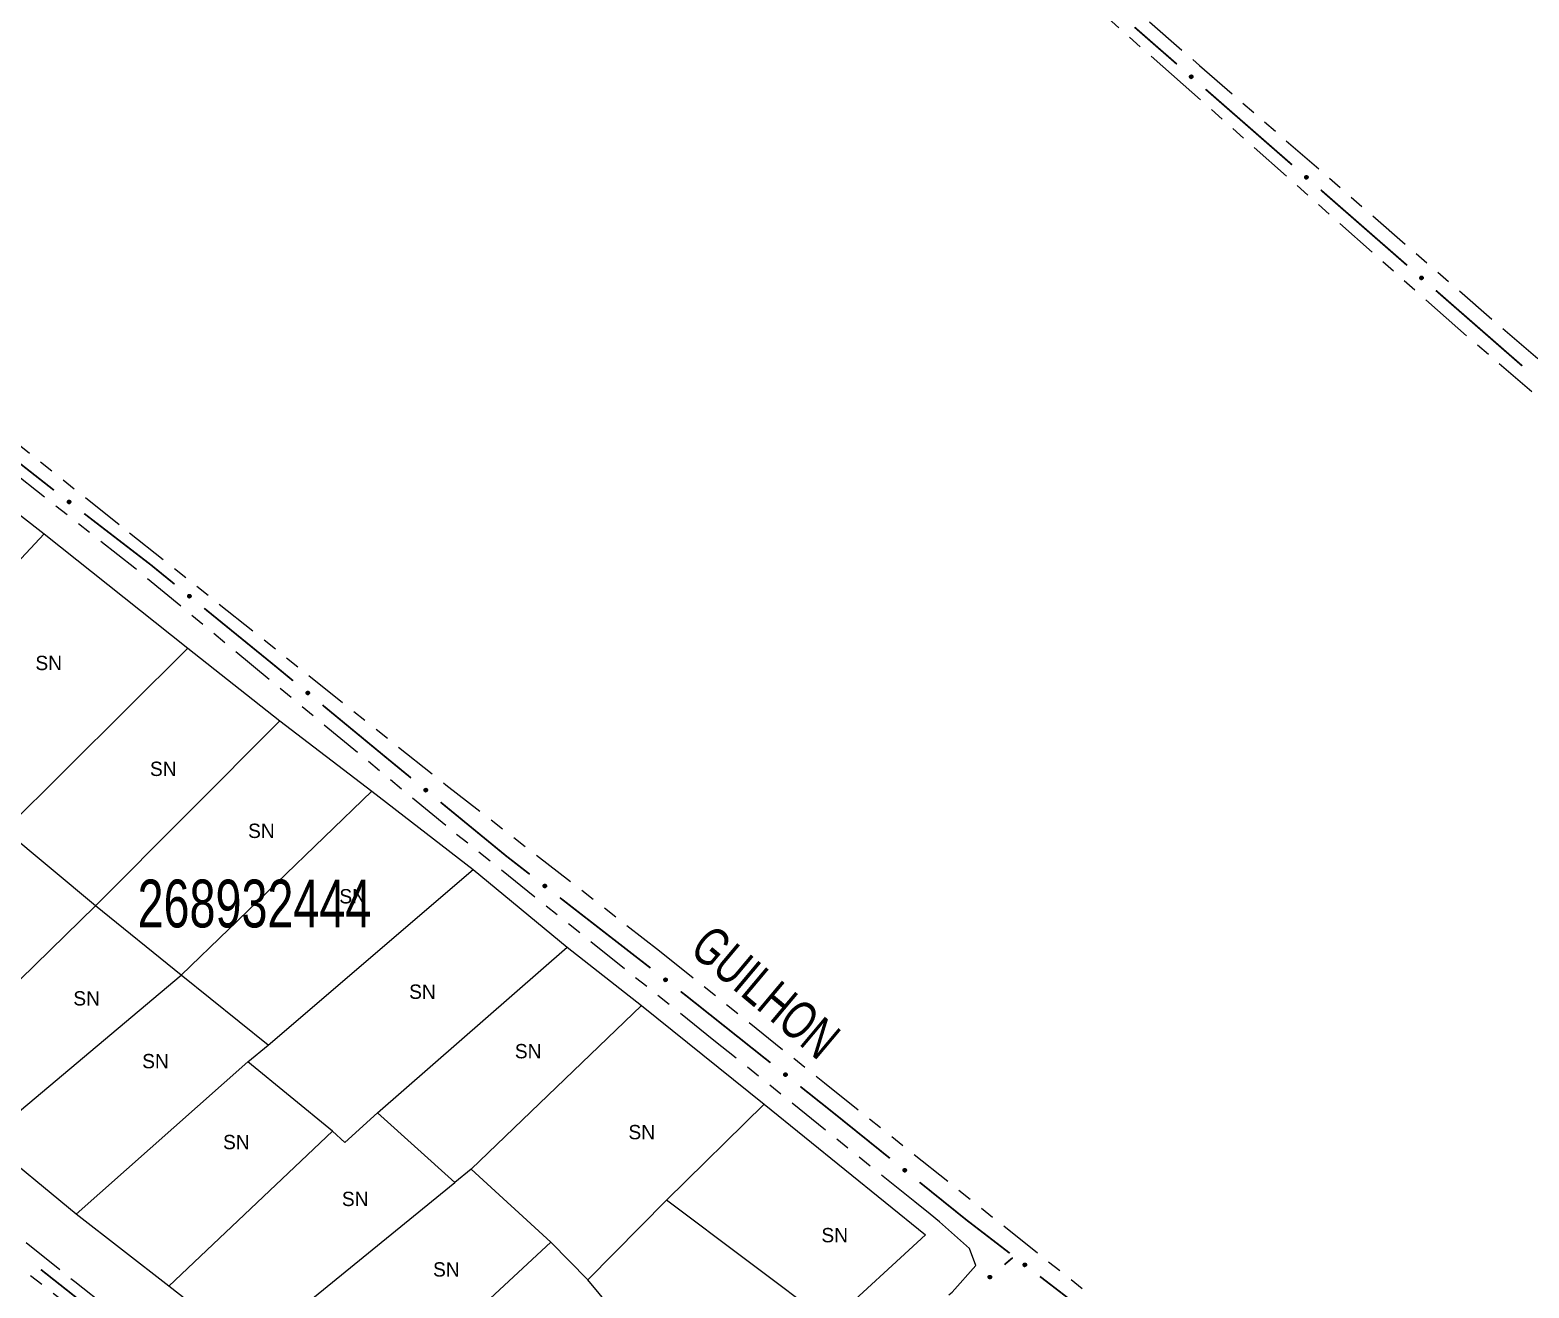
# Model space of a CAD drawing. Extents: x 207981 to 210201, y 4876477 to 4878908.
# Drawn here: x 208996.5 to 209153.4, y 4877000.6 to 4877132.3 of the extents above; entities that cross this region are included whole.
import ezdxf
from ezdxf.enums import TextEntityAlignment as Align

# ---------------------------------------------------------------- set-up
doc = ezdxf.new("R2010")
doc.units = 0
doc.header["$LTSCALE"] = 1.5
doc.header["$MEASUREMENT"] = 0
doc.linetypes.add('TRACO_25', pattern=[8, 3, -1, 1, -1, 1, -1])
for name, color, linetype in [('CD_MALHA_LOTES', 7, 'CONTINUOUS'), ('CD_TXT_QUADRA', 255, 'CONTINUOUS'), ('RU-QUADRA', 210, 'CONTINUOUS'), ('SV-EIXO-RUA-N-PAV', 6, 'CONTINUOUS'), ('SV-RUA-NAO-PAV', 7, 'CONTINUOUS'), ('SV-TXT-RUA-N-PAV', 7, 'CONTINUOUS'), ('Th_NmrPort', 1, 'CONTINUOUS')]:
    doc.layers.add(name, color=color, linetype=linetype)
doc.styles.add('ARIAL', font='ARIAL.SHX')

msp = doc.modelspace()

# ---------------------------------------------------------------- linework, layer by layer
at = {"layer": 'CD_MALHA_LOTES', "linetype": 'Continuous', "flags": 128}
for points in [[(208987.82, 4877087.43), (208997.99, 4877079.57)], [(208979.75, 4877060.04), (208997.99, 4877079.57)], [(208997.99, 4877079.57), (209013.02, 4877067.59)], [(209013.02, 4877067.59), (208993.87, 4877048.54)], [(209013.02, 4877067.59), (209022.65, 4877059.99)], [(209003.34, 4877040.62), (209022.65, 4877059.99)], [(209022.65, 4877059.99), (209032.28, 4877052.61)], [(209012.33, 4877033.35), (209032.28, 4877052.61)], [(209032.28, 4877052.61), (209042.87, 4877044.42)], [(209003.34, 4877040.62), (208993.87, 4877048.54)], [(209021.42, 4877026.02), (209042.87, 4877044.42)], [(209042.87, 4877044.42), (209052.72, 4877036.29)], [(208984.35, 4877022.06), (209003.34, 4877040.62)], [(209012.33, 4877033.35), (209003.34, 4877040.62)], [(209032.87, 4877018.96), (209052.72, 4877036.29)], [(209052.72, 4877036.29), (209060.48, 4877030.19)], [(208991.84, 4877016.17), (209012.33, 4877033.35)], [(209021.42, 4877026.02), (209012.33, 4877033.35)], [(209042.66, 4877013.07), (209060.48, 4877030.19)], [(209060.48, 4877030.19), (209073.32, 4877019.87)], [(209019.28, 4877024.31), (209021.42, 4877026.02)], [(209001.31, 4877008.36), (209019.28, 4877024.31)], [(209028.16, 4877017.03), (209019.28, 4877024.31)], [(209032.87, 4877018.96), (209029.45, 4877015.85)], [(209040.95, 4877011.68), (209032.87, 4877018.96)], [(209063.1, 4877009.81), (209073.32, 4877019.87)], [(209073.32, 4877019.87), (209090.22, 4877006.17), (209080.22, 4876996.97)], [(209011.04, 4877000.82), (209028.16, 4877017.03)], [(209029.45, 4877015.85), (209028.16, 4877017.03)], [(209001.31, 4877008.36), (208991.84, 4877016.17)], [(209042.66, 4877013.07), (209040.95, 4877011.68)], [(209051.01, 4877005.42), (209042.66, 4877013.07)], [(209019.5, 4876994.19), (209040.95, 4877011.68)], [(209054.86, 4877001.46), (209063.1, 4877009.81)], [(209080.22, 4876996.97), (209063.1, 4877009.81)], [(209011.04, 4877000.82), (209001.31, 4877008.36)], [(209038.81, 4876994.08), (209051.01, 4877005.42)], [(209054.86, 4877001.46), (209051.01, 4877005.42)], [(209067.91, 4876985.73), (209054.86, 4877001.46)], [(209019.5, 4876994.19), (209011.04, 4877000.82)]]:
    msp.add_lwpolyline(points, dxfattribs=at)
at = {"layer": 'RU-QUADRA', "linetype": 'Continuous', "flags": 128}
msp.add_lwpolyline([(208987.82, 4877087.43), (208997.99, 4877079.57), (209013.02, 4877067.59), (209022.65, 4877059.99), (209032.28, 4877052.61), (209042.87, 4877044.42), (209052.72, 4877036.29), (209060.48, 4877030.19), (209073.32, 4877019.87), (209090.22, 4877006.17), (209080.22, 4876996.97), (209067.91, 4876985.73), (209059.46, 4876978.14), (209050.26, 4876970.11), (209029.66, 4876986.05), (209019.5, 4876994.19), (209011.04, 4877000.82), (209001.31, 4877008.36), (208991.84, 4877016.17)], dxfattribs=at)
at = {"layer": 'SV-EIXO-RUA-N-PAV', "const_width": 0.18}
for points in [[(209112.095695, 4877132.580465), (209116.524338, 4877128.710389)], [(209119.536325, 4877126.078292), (209125.560299, 4877120.814099)], [(209125.560299, 4877120.814099), (209125.813666, 4877120.592688)], [(209125.813666, 4877120.592688), (209128.572406, 4877118.182139)], [(209131.584523, 4877115.550191), (209138.361788, 4877109.628309)], [(209138.361788, 4877109.628309), (209138.542956, 4877109.470008)], [(209138.542956, 4877109.470008), (209140.621343, 4877107.654883)], [(209143.634137, 4877105.02371), (209152.672518, 4877097.13019)], [(208989.563039, 4877091.530749), (208998.998859, 4877084.116891)], [(209002.165756, 4877081.673418), (209008.506748, 4877076.795732)], [(209008.506748, 4877076.795732), (209009.08732, 4877076.349138)], [(209009.08732, 4877076.349138), (209011.622183, 4877074.287288)], [(209014.725276, 4877071.763241), (209021.707236, 4877066.084135)], [(209021.707236, 4877066.084135), (209022.001987, 4877065.844385)], [(209022.001987, 4877065.844385), (209024.023283, 4877064.177337)], [(209027.109167, 4877061.632278), (209033.280934, 4877056.542161)], [(209033.280934, 4877056.542161), (209033.989764, 4877055.957558)], [(209033.989764, 4877055.957558), (209036.372354, 4877054.003835)], [(209039.465425, 4877051.467517), (209045.651567, 4877046.39488)], [(209045.651567, 4877046.39488), (209046.348298, 4877045.823561)], [(209046.348298, 4877045.823561), (209048.796217, 4877043.923203)], [(209051.955863, 4877041.470319), (209061.434802, 4877034.11167)], [(209064.594448, 4877031.658786), (209065.133268, 4877031.240492)], [(209065.133268, 4877031.240492), (209073.991829, 4877024.196335)], [(209077.122651, 4877021.706766), (209080.253472, 4877019.217197)], [(209080.253472, 4877019.217197), (209080.519642, 4877019.005544)], [(209080.519642, 4877019.005544), (209086.485564, 4877014.201129)], [(209089.600954, 4877011.692275), (209094.274038, 4877007.928995)], [(209094.274038, 4877007.928995), (209094.484785, 4877007.759279)], [(209094.484785, 4877007.759279), (209099.02745, 4877004.267809)], [(209098.480645, 4877003.06395), (209099.242584, 4877003.711598)], [(209099.242584, 4877003.711598), (209099.344802, 4877003.798483)], [(208997.626635, 4877002.556128), (209007.040898, 4876995.114914)], [(209102.19892, 4877001.830233), (209109.334727, 4876996.345686)]]:
    msp.add_lwpolyline(points, dxfattribs=at)
at = {"layer": 'SV-EIXO-RUA-N-PAV'}
for points in [[(209117.994576, 4877127.571776), (209118.043322, 4877127.575752), (209118.086031, 4877127.569201), (209118.120079, 4877127.553484), (209118.146545, 4877127.531751), (209118.171117, 4877127.506467), (209118.190266, 4877127.475509), (209118.203909, 4877127.436442), (209118.20824, 4877127.387571), (209118.198653, 4877127.344261), (209118.185031, 4877127.310057), (209118.163958, 4877127.281155), (209118.138995, 4877127.257696), (209118.106181, 4877127.238868), (209118.066455, 4877127.225429), (209118.017208, 4877127.222263), (209117.975382, 4877127.228973), (209117.942848, 4877127.245039), (209117.913926, 4877127.266409), (209117.88915, 4877127.292523), (209117.870527, 4877127.323019), (209117.857068, 4877127.363041), (209117.854588, 4877127.41169), (209117.860804, 4877127.453483), (209117.876409, 4877127.486234), (209117.898089, 4877127.514234), (209117.923149, 4877127.539187), (209117.953467, 4877127.559732), (209117.994576, 4877127.571776)], [(209130.0427, 4877117.043599), (209130.091447, 4877117.047577), (209130.134155, 4877117.041028), (209130.168204, 4877117.025313), (209130.194671, 4877117.003581), (209130.219244, 4877116.978298), (209130.238395, 4877116.947341), (209130.25204, 4877116.908275), (209130.256374, 4877116.859404), (209130.246789, 4877116.816094), (209130.233168, 4877116.781888), (209130.212096, 4877116.752985), (209130.187135, 4877116.729525), (209130.154322, 4877116.710696), (209130.114597, 4877116.697255), (209130.06535, 4877116.694087), (209130.023523, 4877116.700794), (209129.990989, 4877116.716859), (209129.962066, 4877116.738228), (209129.937288, 4877116.76434), (209129.918664, 4877116.794836), (209129.905203, 4877116.834857), (209129.90272, 4877116.883506), (209129.908934, 4877116.925299), (209129.924538, 4877116.95805), (209129.946216, 4877116.986051), (209129.971275, 4877117.011006), (209130.001592, 4877117.031553), (209130.0427, 4877117.043599)], [(209142.09193, 4877106.516721), (209142.140675, 4877106.520711), (209142.183385, 4877106.514173), (209142.217438, 4877106.498467), (209142.243911, 4877106.476742), (209142.268491, 4877106.451465), (209142.287649, 4877106.420514), (209142.301304, 4877106.381451), (209142.30565, 4877106.332581), (209142.296077, 4877106.289269), (209142.282465, 4877106.25506), (209142.261401, 4877106.226151), (209142.236446, 4877106.202685), (209142.203637, 4877106.183847), (209142.163916, 4877106.170396), (209142.114669, 4877106.167215), (209142.072841, 4877106.173912), (209142.040302, 4877106.189968), (209142.011374, 4877106.211329), (209141.986589, 4877106.237435), (209141.967958, 4877106.267926), (209141.954486, 4877106.307944), (209141.951991, 4877106.356592), (209141.958194, 4877106.398386), (209141.973789, 4877106.431142), (209141.995461, 4877106.459149), (209142.020513, 4877106.48411), (209142.050824, 4877106.504664), (209142.09193, 4877106.516721)], [(209000.53374, 4877083.067696), (209000.582143, 4877083.074708), (209000.625177, 4877083.070837), (209000.660141, 4877083.057278), (209000.687912, 4877083.03724), (209000.714015, 4877083.01354), (209000.735061, 4877082.983839), (209000.751117, 4877082.9457), (209000.758492, 4877082.897195), (209000.751629, 4877082.853371), (209000.740169, 4877082.818382), (209000.720942, 4877082.78822), (209000.697494, 4877082.763248), (209000.66592, 4877082.742408), (209000.627111, 4877082.726514), (209000.578157, 4877082.720278), (209000.535994, 4877082.724363), (209000.50252, 4877082.738366), (209000.47232, 4877082.757888), (209000.445961, 4877082.782403), (209000.42547, 4877082.811677), (209000.409538, 4877082.85078), (209000.404024, 4877082.899179), (209000.407617, 4877082.941279), (209000.421147, 4877082.97494), (209000.441036, 4877083.00424), (209000.464488, 4877083.03071), (209000.493463, 4877083.053108), (209000.53374, 4877083.067696)], [(209013.131728, 4877073.201326), (209013.180304, 4877073.207021), (209013.223217, 4877073.201983), (209013.257799, 4877073.187479), (209013.285016, 4877073.166694), (209013.310466, 4877073.142293), (209013.330697, 4877073.112032), (209013.345712, 4877073.073471), (209013.351767, 4877073.024784), (209013.343716, 4877072.981162), (209013.331311, 4877072.946498), (209013.311271, 4877072.916869), (209013.287154, 4877072.892543), (209013.255025, 4877072.872568), (209013.215799, 4877072.857734), (209013.166694, 4877072.85283), (209013.124657, 4877072.858058), (209013.091576, 4877072.872965), (209013.061917, 4877072.8933), (209013.036233, 4877072.918522), (209013.016545, 4877072.948342), (209013.001681, 4877072.987863), (209012.997483, 4877073.036394), (209013.002219, 4877073.07838), (209013.016657, 4877073.111662), (209013.037335, 4877073.140411), (209013.061497, 4877073.166234), (209013.09107, 4877073.187837), (209013.131728, 4877073.201326)], [(209025.52542, 4877063.08115), (209025.574033, 4877063.086515), (209025.616911, 4877063.081186), (209025.651394, 4877063.066447), (209025.678469, 4877063.045478), (209025.703753, 4877063.020906), (209025.723778, 4877062.990508), (209025.73853, 4877062.951846), (209025.744254, 4877062.903118), (209025.735908, 4877062.859553), (209025.723267, 4877062.824973), (209025.703027, 4877062.795481), (209025.678745, 4877062.77132), (209025.646481, 4877062.751563), (209025.607155, 4877062.736995), (209025.558018, 4877062.732425), (209025.516018, 4877062.737939), (209025.483039, 4877062.75307), (209025.453519, 4877062.773606), (209025.428007, 4877062.799001), (209025.408522, 4877062.828954), (209025.393926, 4877062.868576), (209025.390058, 4877062.917134), (209025.395078, 4877062.959087), (209025.409743, 4877062.99227), (209025.430615, 4877063.020877), (209025.454952, 4877063.046536), (209025.484671, 4877063.067938), (209025.52542, 4877063.08115)], [(209037.877586, 4877052.911902), (209037.926183, 4877052.917405), (209037.969076, 4877052.912197), (209038.003601, 4877052.897556), (209038.030735, 4877052.876664), (209038.056088, 4877052.852163), (209038.076199, 4877052.821821), (209038.091061, 4877052.783202), (209038.096923, 4877052.73449), (209038.0887, 4877052.690901), (209038.076157, 4877052.656286), (209038.056, 4877052.626737), (209038.031786, 4877052.602507), (209037.999579, 4877052.582659), (209037.960294, 4877052.56798), (209037.91117, 4877052.563271), (209037.869155, 4877052.568666), (209037.836133, 4877052.583704), (209037.806555, 4877052.604156), (209037.780971, 4877052.629479), (209037.761402, 4877052.659377), (209037.746694, 4877052.698957), (209037.742688, 4877052.747504), (209037.74759, 4877052.789471), (209037.76216, 4877052.822695), (209037.782951, 4877052.851362), (209037.807216, 4877052.877089), (209037.836874, 4877052.898575), (209037.877586, 4877052.911902)], [(209050.330049, 4877042.871823), (209050.378483, 4877042.87862), (209050.421499, 4877042.874558), (209050.456402, 4877042.860844), (209050.484084, 4877042.840683), (209050.510082, 4877042.816867), (209050.530995, 4877042.787073), (209050.546882, 4877042.748864), (209050.554042, 4877042.700326), (209050.546985, 4877042.656533), (209050.53537, 4877042.621596), (209050.516009, 4877042.59152), (209050.49245, 4877042.566652), (209050.460784, 4877042.545952), (209050.421905, 4877042.53023), (209050.372924, 4877042.524212), (209050.330779, 4877042.528483), (209050.297368, 4877042.542635), (209050.267255, 4877042.56229), (209050.241005, 4877042.586922), (209050.220644, 4877042.616287), (209050.204886, 4877042.65546), (209050.199586, 4877042.703883), (209050.203366, 4877042.745966), (209050.217045, 4877042.779567), (209050.237064, 4877042.808778), (209050.260633, 4877042.835144), (209050.289708, 4877042.857414), (209050.330049, 4877042.871823)], [(209062.968634, 4877033.06029), (209063.017067, 4877033.067087), (209063.060084, 4877033.063025), (209063.094986, 4877033.049311), (209063.122669, 4877033.02915), (209063.148667, 4877033.005334), (209063.16958, 4877032.97554), (209063.185467, 4877032.937331), (209063.192627, 4877032.888793), (209063.185569, 4877032.845), (209063.173955, 4877032.810063), (209063.154594, 4877032.779987), (209063.131035, 4877032.755119), (209063.099368, 4877032.734419), (209063.06049, 4877032.718697), (209063.011509, 4877032.712679), (209062.969364, 4877032.71695), (209062.935953, 4877032.731102), (209062.905839, 4877032.750757), (209062.879589, 4877032.775389), (209062.859229, 4877032.804754), (209062.84347, 4877032.843927), (209062.838171, 4877032.89235), (209062.841951, 4877032.934433), (209062.85563, 4877032.968034), (209062.875648, 4877032.997245), (209062.899218, 4877033.023611), (209062.928292, 4877033.045881), (209062.968634, 4877033.06029)], [(209075.513293, 4877023.127137), (209075.561803, 4877023.133369), (209075.604769, 4877023.128806), (209075.63951, 4877023.114685), (209075.666955, 4877023.094202), (209075.692673, 4877023.070085), (209075.713238, 4877023.040049), (209075.728678, 4877023.001657), (209075.735271, 4877022.953039), (209075.727703, 4877022.909332), (209075.715682, 4877022.874532), (209075.695972, 4877022.844684), (209075.672125, 4877022.820092), (209075.640219, 4877022.799763), (209075.601159, 4877022.784496), (209075.552111, 4877022.779049), (209075.510019, 4877022.783812), (209075.476775, 4877022.798352), (209075.446893, 4877022.818358), (209075.420932, 4877022.843294), (209075.400916, 4877022.872894), (209075.385615, 4877022.912249), (209075.380881, 4877022.96073), (209075.385152, 4877023.002766), (209075.399221, 4877023.036206), (209075.419579, 4877023.065181), (209075.443455, 4877023.09127), (209075.472787, 4877023.113199), (209075.513293, 4877023.127137)], [(209088.000398, 4877013.122556), (209088.048945, 4877013.128489), (209088.091882, 4877013.12366), (209088.126535, 4877013.109326), (209088.153853, 4877013.088674), (209088.179422, 4877013.064398), (209088.1998, 4877013.034236), (209088.215003, 4877012.995749), (209088.221296, 4877012.947091), (209088.213459, 4877012.903432), (209088.201223, 4877012.868707), (209088.181328, 4877012.838981), (209088.15733, 4877012.814537), (209088.125299, 4877012.794405), (209088.086146, 4877012.779379), (209088.037065, 4877012.774236), (209087.995004, 4877012.779258), (209087.96185, 4877012.794004), (209087.932092, 4877012.814193), (209087.906286, 4877012.839289), (209087.886452, 4877012.869013), (209087.871395, 4877012.908461), (209087.86696, 4877012.956971), (209087.87149, 4877012.998979), (209087.885766, 4877013.032331), (209087.906303, 4877013.061181), (209087.930339, 4877013.087122), (209087.959806, 4877013.108869), (209088.000398, 4877013.122556)], [(209100.566348, 4877003.223858), (209100.614748, 4877003.23089), (209100.657783, 4877003.227036), (209100.692752, 4877003.21349), (209100.720532, 4877003.193463), (209100.746644, 4877003.169774), (209100.767701, 4877003.140081), (209100.783773, 4877003.101949), (209100.791167, 4877003.053446), (209100.784322, 4877003.00962), (209100.772876, 4877002.974627), (209100.753661, 4877002.944457), (209100.730223, 4877002.919476), (209100.698657, 4877002.898623), (209100.659854, 4877002.882713), (209100.610903, 4877002.876458), (209100.568738, 4877002.880526), (209100.535259, 4877002.894516), (209100.505051, 4877002.914025), (209100.478682, 4877002.93853), (209100.45818, 4877002.967796), (209100.442232, 4877003.006893), (209100.436698, 4877003.055289), (209100.440275, 4877003.09739), (209100.453791, 4877003.131057), (209100.473668, 4877003.160365), (209100.49711, 4877003.186844), (209100.526077, 4877003.209254), (209100.566348, 4877003.223858)], [(209096.775997, 4877001.759473), (209096.779258, 4877001.808273), (209096.79204, 4877001.849547), (209096.812609, 4877001.880903), (209096.83801, 4877001.903872), (209096.866644, 4877001.924443), (209096.900088, 4877001.938815), (209096.94074, 4877001.946543), (209096.989716, 4877001.943615), (209097.031137, 4877001.927742), (209097.062957, 4877001.909221), (209097.088432, 4877001.884113), (209097.107951, 4877001.855963), (209097.12173, 4877001.820729), (209097.12916, 4877001.779455), (209097.125023, 4877001.73028), (209097.112215, 4877001.689902), (209097.091523, 4877001.660095), (209097.066119, 4877001.634644), (209097.036635, 4877001.613992), (209097.003725, 4877001.600074), (209096.962155, 4877001.592668), (209096.913673, 4877001.597394), (209096.873255, 4877001.609709), (209096.843165, 4877001.629977), (209096.818671, 4877001.655551), (209096.797689, 4877001.684019), (209096.781843, 4877001.717037), (209096.775997, 4877001.759473)]]:
    msp.add_lwpolyline(points, close=True, dxfattribs=at)
for points in [[(209117.854588, 4877127.41169), (209118.106181, 4877127.238868)], [(209117.857068, 4877127.363041), (209118.066455, 4877127.225429)], [(209117.858671, 4877127.430404), (209118.118337, 4877127.250604)], [(209117.859726, 4877127.385991), (209118.083689, 4877127.233766)], [(209117.860804, 4877127.453483), (209118.138995, 4877127.257696)], [(209117.86951, 4877127.341198), (209118.035685, 4877127.228601)], [(209117.870527, 4877127.323019), (209118.017208, 4877127.222263)], [(209117.870714, 4877127.466995), (209118.148874, 4877127.271033)], [(209117.876409, 4877127.486234), (209118.163958, 4877127.281155)], [(209117.883525, 4877127.305394), (209117.991142, 4877127.229471)], [(209117.888921, 4877127.498199), (209118.171451, 4877127.294795)], [(209117.88915, 4877127.292523), (209117.975382, 4877127.228973)], [(209117.898089, 4877127.514234), (209118.185031, 4877127.310057)], [(209117.914192, 4877127.525043), (209118.18927, 4877127.331775)], [(209117.923149, 4877127.539187), (209118.198653, 4877127.344261)], [(209117.941776, 4877127.546241), (209118.200285, 4877127.369264)], [(209117.953467, 4877127.559732), (209118.20824, 4877127.387571)], [(209117.973471, 4877127.563847), (209118.202183, 4877127.412909)], [(209117.994576, 4877127.571776), (209118.203909, 4877127.436442)], [(209118.021216, 4877127.572863), (209118.191241, 4877127.460525)], [(209118.043322, 4877127.575752), (209118.190266, 4877127.475509)], [(209118.067685, 4877127.572122), (209118.173376, 4877127.49607)], [(209118.086031, 4877127.569201), (209118.171117, 4877127.506467)], [(209129.90272, 4877116.883506), (209130.154322, 4877116.710696)], [(209129.905203, 4877116.834857), (209130.114597, 4877116.697255)], [(209129.906802, 4877116.90222), (209130.166477, 4877116.722433)], [(209129.90786, 4877116.857807), (209130.13183, 4877116.705593)], [(209129.908934, 4877116.925299), (209130.187135, 4877116.729525)], [(209129.917646, 4877116.813015), (209130.083826, 4877116.700426)], [(209129.918664, 4877116.794836), (209130.06535, 4877116.694087)], [(209129.918843, 4877116.938812), (209130.197013, 4877116.742863)], [(209129.924538, 4877116.95805), (209130.212096, 4877116.752985)], [(209129.931662, 4877116.777211), (209130.039283, 4877116.701294)], [(209129.937049, 4877116.970016), (209130.219589, 4877116.766626)], [(209129.937288, 4877116.76434), (209130.023523, 4877116.700794)], [(209129.946216, 4877116.986051), (209130.233168, 4877116.781888)], [(209129.962319, 4877116.996862), (209130.237406, 4877116.803607)], [(209129.971275, 4877117.011006), (209130.246789, 4877116.816094)], [(209129.989902, 4877117.018061), (209130.24842, 4877116.841097)], [(209130.001592, 4877117.031553), (209130.256374, 4877116.859404)], [(209130.021596, 4877117.035668), (209130.250315, 4877116.884742)], [(209130.0427, 4877117.043599), (209130.25204, 4877116.908275)], [(209130.069341, 4877117.044687), (209130.239371, 4877116.932357)], [(209130.091447, 4877117.047577), (209130.238395, 4877116.947341)], [(209130.115809, 4877117.043948), (209130.221504, 4877116.967902)], [(209130.134155, 4877117.041028), (209130.219244, 4877116.978298)], [(209141.951991, 4877106.356592), (209142.203637, 4877106.183847)], [(209141.954486, 4877106.307944), (209142.163916, 4877106.170396)], [(209141.956068, 4877106.375307), (209142.215789, 4877106.195587)], [(209141.957137, 4877106.330894), (209142.181147, 4877106.178738)], [(209141.958194, 4877106.398386), (209142.236446, 4877106.202685)], [(209141.966935, 4877106.286105), (209142.133144, 4877106.173558)], [(209141.967958, 4877106.267926), (209142.114669, 4877106.167215)], [(209141.9681, 4877106.411902), (209142.24632, 4877106.216025)], [(209141.973789, 4877106.431142), (209142.261401, 4877106.226151)], [(209141.98096, 4877106.250304), (209142.088601, 4877106.174415)], [(209141.986298, 4877106.443111), (209142.26889, 4877106.239794)], [(209141.986589, 4877106.237435), (209142.072841, 4877106.173912)], [(209141.995461, 4877106.459149), (209142.282465, 4877106.25506)], [(209142.01156, 4877106.469963), (209142.286697, 4877106.276779)], [(209142.020513, 4877106.48411), (209142.296077, 4877106.289269)], [(209142.039138, 4877106.491169), (209142.297701, 4877106.314272)], [(209142.050824, 4877106.504664), (209142.30565, 4877106.332581)], [(209142.070827, 4877106.508785), (209142.299585, 4877106.357917)], [(209142.09193, 4877106.516721), (209142.301304, 4877106.381451)], [(209142.11857, 4877106.517816), (209142.28863, 4877106.40553)], [(209142.140675, 4877106.520711), (209142.287649, 4877106.420514)], [(209142.165038, 4877106.517089), (209142.270753, 4877106.44107)], [(209142.183385, 4877106.514173), (209142.268491, 4877106.451465)], [(209000.404024, 4877082.899179), (209000.66592, 4877082.742408)], [(209000.40693, 4877082.918112), (209000.677318, 4877082.75488)], [(209000.407617, 4877082.941279), (209000.697494, 4877082.763248)], [(209000.409538, 4877082.85078), (209000.627111, 4877082.726514)], [(209000.410757, 4877082.873851), (209000.64379, 4877082.735912)], [(209000.416664, 4877082.955384), (209000.70652, 4877082.777177)], [(209000.421147, 4877082.97494), (209000.720942, 4877082.78822)], [(209000.42332, 4877082.829757), (209000.596202, 4877082.727758)], [(209000.42547, 4877082.811677), (209000.578157, 4877082.720278)], [(209000.432887, 4877082.987664), (209000.727569, 4877082.802302)], [(209000.439543, 4877082.794898), (209000.551692, 4877082.725845)], [(209000.441036, 4877083.00424), (209000.740169, 4877082.818382)], [(209000.445961, 4877082.782403), (209000.535994, 4877082.724363)], [(209000.456432, 4877083.016034), (209000.743043, 4877082.840323)], [(209000.464488, 4877083.03071), (209000.751629, 4877082.853371)], [(209000.482639, 4877083.038913), (209000.751696, 4877082.878427)], [(209000.493463, 4877083.053108), (209000.758492, 4877082.897195)], [(209000.513172, 4877083.058464), (209000.750864, 4877082.922105)], [(209000.53374, 4877083.067696), (209000.751117, 4877082.9457)], [(209000.560261, 4877083.070444), (209000.73697, 4877082.968945)], [(209000.582143, 4877083.074708), (209000.735061, 4877082.983839)], [(209000.606685, 4877083.072607), (209000.71692, 4877083.003305)], [(209000.625177, 4877083.070837), (209000.714015, 4877083.01354)], [(209012.997483, 4877073.036394), (209013.255025, 4877072.872568)], [(209013.000903, 4877073.05524), (209013.266758, 4877072.884726)], [(209013.001681, 4877072.987863), (209013.215799, 4877072.857734)], [(209013.002219, 4877073.07838), (209013.287154, 4877072.892543)], [(209013.003526, 4877073.010892), (209013.232727, 4877072.866675)], [(209013.011645, 4877073.092234), (209013.296555, 4877072.906222)], [(209013.014887, 4877072.966473), (209013.184935, 4877072.859817)], [(209013.016545, 4877072.948342), (209013.166694, 4877072.85283)], [(209013.016657, 4877073.111662), (209013.311271, 4877072.916869)], [(209013.028739, 4877073.124062), (209013.318278, 4877072.930766)], [(209013.030157, 4877072.931186), (209013.140389, 4877072.859113)], [(209013.036233, 4877072.918522), (209013.124657, 4877072.858058)], [(209013.037335, 4877073.140411), (209013.331311, 4877072.946498)], [(209013.053045, 4877073.151782), (209013.334779, 4877072.968352)], [(209013.061497, 4877073.166234), (209013.343716, 4877072.981162)], [(209013.079864, 4877073.173941), (209013.344463, 4877073.006207)], [(209013.09107, 4877073.187837), (209013.351767, 4877073.024784)], [(209013.110917, 4877073.192656), (209013.344818, 4877073.049892)], [(209013.131728, 4877073.201326), (209013.345712, 4877073.073471)], [(209013.158314, 4877073.203353), (209013.332201, 4877073.097092)], [(209013.180304, 4877073.207021), (209013.330697, 4877073.112032)], [(209013.204779, 4877073.204254), (209013.313092, 4877073.131984)], [(209013.223217, 4877073.201983), (209013.310466, 4877073.142293)], [(209025.390058, 4877062.917134), (209025.646481, 4877062.751563)], [(209025.393605, 4877062.935957), (209025.658297, 4877062.763641)], [(209025.393926, 4877062.868576), (209025.607155, 4877062.736995)], [(209025.395078, 4877062.959087), (209025.678745, 4877062.77132)], [(209025.395927, 4877062.891592), (209025.624144, 4877062.745821)], [(209025.404599, 4877062.972877), (209025.688239, 4877062.784934)], [(209025.406986, 4877062.847097), (209025.576306, 4877062.739288)], [(209025.408522, 4877062.828954), (209025.558018, 4877062.732425)], [(209025.409743, 4877062.99227), (209025.703027, 4877062.795481)], [(209025.421908, 4877063.004588), (209025.710128, 4877062.80933)], [(209025.422017, 4877062.811707), (209025.531757, 4877062.738887)], [(209025.428007, 4877062.799001), (209025.516018, 4877062.737939)], [(209025.430615, 4877063.020877), (209025.723267, 4877062.824973)], [(209025.446402, 4877063.032142), (209025.726884, 4877062.846804)], [(209025.454952, 4877063.046536), (209025.735908, 4877062.859553)], [(209025.473371, 4877063.054118), (209025.736825, 4877062.884592)], [(209025.484671, 4877063.067938), (209025.744254, 4877062.903118)], [(209025.50455, 4877063.072622), (209025.737476, 4877062.928273)], [(209025.52542, 4877063.08115), (209025.73853, 4877062.951846)], [(209025.552019, 4877063.082997), (209025.72518, 4877062.975557)], [(209025.574033, 4877063.086515), (209025.723778, 4877062.990508)], [(209025.598489, 4877063.083583), (209025.706308, 4877063.010578)], [(209025.616911, 4877063.081186), (209025.703753, 4877063.020906)], [(209037.798707, 4877052.862671), (209038.079712, 4877052.678127)], [(209037.807216, 4877052.877089), (209038.0887, 4877052.690901)], [(209037.825613, 4877052.884723), (209038.089546, 4877052.715943)], [(209037.836874, 4877052.898575), (209038.096923, 4877052.73449)], [(209037.85674, 4877052.903315), (209038.090074, 4877052.759626)], [(209037.877586, 4877052.911902), (209038.091061, 4877052.783202)], [(209037.904179, 4877052.913824), (209038.077644, 4877052.806875)], [(209037.926183, 4877052.917405), (209038.076199, 4877052.821821)], [(209037.950647, 4877052.914542), (209038.058673, 4877052.841842)], [(209037.969076, 4877052.912197), (209038.056088, 4877052.852163)], [(209037.742688, 4877052.747504), (209037.999579, 4877052.582659)], [(209037.746182, 4877052.766337), (209038.01136, 4877052.594771)], [(209037.746694, 4877052.698957), (209037.960294, 4877052.56798)], [(209037.74759, 4877052.789471), (209038.031786, 4877052.602507)], [(209037.74863, 4877052.721978), (209037.977258, 4877052.576854)], [(209037.757071, 4877052.803288), (209038.041242, 4877052.616148)], [(209037.759815, 4877052.677515), (209037.929439, 4877052.570186)], [(209037.761402, 4877052.659377), (209037.91117, 4877052.563271)], [(209037.76216, 4877052.822695), (209038.056, 4877052.626737)], [(209037.774291, 4877052.835047), (209038.063062, 4877052.640606)], [(209037.774945, 4877052.642168), (209037.884891, 4877052.569658)], [(209037.780971, 4877052.629479), (209037.869155, 4877052.568666)], [(209037.782951, 4877052.851362), (209038.076157, 4877052.656286)], [(209050.199586, 4877042.703883), (209050.460784, 4877042.545952)], [(209050.202576, 4877042.722802), (209050.472238, 4877042.558373)], [(209050.203366, 4877042.745966), (209050.49245, 4877042.566652)], [(209050.204886, 4877042.65546), (209050.421905, 4877042.53023)], [(209050.206207, 4877042.678525), (209050.438626, 4877042.539553)], [(209050.212476, 4877042.760031), (209050.501538, 4877042.58054)], [(209050.217045, 4877042.779567), (209050.516009, 4877042.59152)], [(209050.218574, 4877042.634376), (209050.391002, 4877042.531611)], [(209050.220644, 4877042.616287), (209050.372924, 4877042.524212)], [(209050.228842, 4877042.792239), (209050.522698, 4877042.605572)], [(209050.234642, 4877042.599445), (209050.346484, 4877042.529895)], [(209050.237064, 4877042.808778), (209050.53537, 4877042.621596)], [(209050.241005, 4877042.586922), (209050.330779, 4877042.528483)], [(209050.252512, 4877042.820504), (209050.538341, 4877042.643524)], [(209050.260633, 4877042.835144), (209050.546985, 4877042.656533)], [(209050.27882, 4877042.843267), (209050.547163, 4877042.681589)], [(209050.289708, 4877042.857414), (209050.554042, 4877042.700326)], [(209050.30944, 4877042.862682), (209050.546525, 4877042.72527)], [(209050.330049, 4877042.871823), (209050.546882, 4877042.748864)], [(209050.356581, 4877042.874453), (209050.532839, 4877042.772171)], [(209050.378483, 4877042.87862), (209050.530995, 4877042.787073)], [(209050.403014, 4877042.876411), (209050.512941, 4877042.80662)], [(209050.421499, 4877042.874558), (209050.510082, 4877042.816867)], [(209062.838171, 4877032.89235), (209063.099368, 4877032.734419)], [(209062.841161, 4877032.91127), (209063.110822, 4877032.74684)], [(209062.841951, 4877032.934433), (209063.131035, 4877032.755119)], [(209062.84347, 4877032.843927), (209063.06049, 4877032.718697)], [(209062.844792, 4877032.866993), (209063.077211, 4877032.728021)], [(209062.85106, 4877032.948498), (209063.140123, 4877032.769007)], [(209062.85563, 4877032.968034), (209063.154594, 4877032.779987)], [(209062.857159, 4877032.822843), (209063.029586, 4877032.720078)], [(209062.859229, 4877032.804754), (209063.011509, 4877032.712679)], [(209062.867426, 4877032.980706), (209063.161283, 4877032.794039)], [(209062.873227, 4877032.787912), (209062.985068, 4877032.718362)], [(209062.875648, 4877032.997245), (209063.173955, 4877032.810063)], [(209062.879589, 4877032.775389), (209062.969364, 4877032.71695)], [(209062.891097, 4877033.008971), (209063.176926, 4877032.831991)], [(209062.899218, 4877033.023611), (209063.185569, 4877032.845)], [(209062.917405, 4877033.031734), (209063.185747, 4877032.870056)], [(209062.928292, 4877033.045881), (209063.192627, 4877032.888793)], [(209062.948024, 4877033.051149), (209063.185109, 4877032.913737)], [(209062.968634, 4877033.06029), (209063.185467, 4877032.937331)], [(209062.995166, 4877033.06292), (209063.171423, 4877032.960638)], [(209063.017067, 4877033.067087), (209063.16958, 4877032.97554)], [(209063.041599, 4877033.064878), (209063.151526, 4877032.995087)], [(209063.060084, 4877033.063025), (209063.148667, 4877033.005334)], [(209075.411165, 4877023.048739), (209075.702824, 4877022.858657)], [(209075.419579, 4877023.065181), (209075.715682, 4877022.874532)], [(209075.435163, 4877023.076726), (209075.718909, 4877022.896424)], [(209075.443455, 4877023.09127), (209075.727703, 4877022.909332)], [(209075.461735, 4877023.09918), (209075.728174, 4877022.934383)], [(209075.472787, 4877023.113199), (209075.735271, 4877022.953039)], [(209075.492579, 4877023.118237), (209075.728045, 4877022.978069)], [(209075.513293, 4877023.127137), (209075.728678, 4877023.001657)], [(209075.539855, 4877023.129458), (209075.714907, 4877023.025126)], [(209075.561803, 4877023.133369), (209075.713238, 4877023.040049)], [(209075.586307, 4877023.130873), (209075.695413, 4877023.059805)], [(209075.604769, 4877023.128806), (209075.692673, 4877023.070085)], [(209075.380881, 4877022.96073), (209075.640219, 4877022.799763)], [(209075.384091, 4877022.979613), (209075.651817, 4877022.81205)], [(209075.385152, 4877023.002766), (209075.672125, 4877022.820092)], [(209075.385615, 4877022.912249), (209075.601159, 4877022.784496)], [(209075.387205, 4877022.935297), (209075.617988, 4877022.793624)], [(209075.394424, 4877023.016724), (209075.681374, 4877022.833874)], [(209075.399057, 4877022.891006), (209075.570274, 4877022.786238)], [(209075.399221, 4877023.036206), (209075.695972, 4877022.844684)], [(209075.400916, 4877022.872894), (209075.552111, 4877022.779049)], [(209075.414717, 4877022.85589), (209075.525739, 4877022.785041)], [(209075.420932, 4877022.843294), (209075.510019, 4877022.783812)], [(209087.86696, 4877012.956971), (209088.125299, 4877012.794405)], [(209087.870287, 4877012.975834), (209088.136973, 4877012.80662)], [(209087.871395, 4877012.908461), (209088.086146, 4877012.779379)], [(209087.87149, 4877012.998979), (209088.15733, 4877012.814537)], [(209087.873127, 4877012.931499), (209088.10303, 4877012.788403)], [(209087.880849, 4877013.01288), (209088.166664, 4877012.828261)], [(209087.884705, 4877012.887136), (209088.055272, 4877012.781312)], [(209087.885766, 4877013.032331), (209088.181328, 4877012.838981)], [(209087.886452, 4877012.869013), (209088.037065, 4877012.774236)], [(209087.897787, 4877013.04479), (209088.188267, 4877012.852911)], [(209087.900148, 4877012.851924), (209088.010731, 4877012.78039)], [(209087.906286, 4877012.839289), (209087.995004, 4877012.779258)], [(209087.906303, 4877013.061181), (209088.201223, 4877012.868707)], [(209087.921958, 4877013.072629), (209088.204585, 4877012.890578)], [(209087.930339, 4877013.087122), (209088.213459, 4877012.903432)], [(209087.948668, 4877013.094919), (209088.214084, 4877012.92848)], [(209087.959806, 4877013.108869), (209088.221296, 4877012.947091)], [(209087.979629, 4877013.113785), (209088.214225, 4877012.972166)], [(209088.000398, 4877013.122556), (209088.215003, 4877012.995749)], [(209088.026973, 4877013.124713), (209088.201378, 4877013.019303)], [(209088.048945, 4877013.128489), (209088.1998, 4877013.034236)], [(209088.073433, 4877013.125842), (209088.182097, 4877013.054101)], [(209088.091882, 4877013.12366), (209088.179422, 4877013.064398)], [(209100.436698, 4877003.055289), (209100.698657, 4877002.898623)], [(209100.439597, 4877003.074223), (209100.710051, 4877002.9111)], [(209100.440275, 4877003.09739), (209100.730223, 4877002.919476)], [(209100.442232, 4877003.006893), (209100.659854, 4877002.882713)], [(209100.443442, 4877003.029964), (209100.67653, 4877002.892118)], [(209100.449316, 4877003.111499), (209100.739244, 4877002.933408)], [(209100.453791, 4877003.131057), (209100.753661, 4877002.944457)], [(209100.456022, 4877002.985875), (209100.628945, 4877002.883945)], [(209100.45818, 4877002.967796), (209100.610903, 4877002.876458)], [(209100.465527, 4877003.143786), (209100.760282, 4877002.958542)], [(209100.472259, 4877002.951022), (209100.584436, 4877002.882014)], [(209100.473668, 4877003.160365), (209100.772876, 4877002.974627)], [(209100.478682, 4877002.93853), (209100.568738, 4877002.880526)], [(209100.48906, 4877003.172165), (209100.775742, 4877002.996569)], [(209100.49711, 4877003.186844), (209100.784322, 4877003.00962)], [(209100.515258, 4877003.195054), (209100.784379, 4877003.034676)], [(209100.526077, 4877003.209254), (209100.791167, 4877003.053446)], [(209100.545783, 4877003.214618), (209100.783529, 4877003.078354)], [(209100.566348, 4877003.223858), (209100.783773, 4877003.101949)], [(209100.592867, 4877003.226617), (209100.769617, 4877003.125188)], [(209100.614748, 4877003.23089), (209100.767701, 4877003.140081)], [(209100.63929, 4877003.228799), (209100.749553, 4877003.15954)], [(209100.657783, 4877003.227036), (209100.746644, 4877003.169774)], [(209096.775997, 4877001.759473), (209096.94074, 4877001.946543)], [(209096.778854, 4877001.785982), (209096.915052, 4877001.937568)], [(209096.779258, 4877001.808273), (209096.900088, 4877001.938815)], [(209096.780725, 4877001.737429), (209096.963761, 4877001.941363)], [(209096.781843, 4877001.717037), (209096.989716, 4877001.943615)], [(209096.786443, 4877001.831832), (209096.87726, 4877001.925144)], [(209096.79204, 4877001.849547), (209096.866644, 4877001.924443)], [(209096.793461, 4877001.703484), (209097.006648, 4877001.933046)], [(209096.797689, 4877001.684019), (209097.031137, 4877001.927742)], [(209096.810356, 4877001.673073), (209097.042101, 4877001.916619)], [(209096.818671, 4877001.655551), (209097.062957, 4877001.909221)], [(209096.833177, 4877001.644118), (209097.076047, 4877001.893538)], [(209096.843165, 4877001.629977), (209097.088432, 4877001.884113)], [(209096.861352, 4877001.621504), (209097.096217, 4877001.867701)], [(209096.873255, 4877001.609709), (209097.107951, 4877001.855963)], [(209096.895766, 4877001.604194), (209097.111916, 4877001.834484)], [(209096.913673, 4877001.597394), (209097.12173, 4877001.820729)], [(209096.939849, 4877001.598683), (209097.123457, 4877001.797731)], [(209096.962155, 4877001.592668), (209097.12916, 4877001.779455)], [(209096.985595, 4877001.601751), (209097.121481, 4877001.74949)], [(209097.003725, 4877001.600074), (209097.125023, 4877001.73028)], [(209097.023075, 4877001.610328), (209097.114048, 4877001.705563)], [(209097.036635, 4877001.613992), (209097.112215, 4877001.689902)]]:
    msp.add_lwpolyline(points, dxfattribs=at)
at = {"layer": 'SV-RUA-NAO-PAV', "linetype": 'TRACO_25'}
for points in [[(209095.575409, 4877148.896865, 12.624696), (209118.904802, 4877128.564448, 12.624696), (209150.872534, 4877100.827739, 12.525557), (209171.968886, 4877082.84589, 12.17857), (209235.926279, 4877026.070797, 11.930722), (209274.877776, 4876991.199777, 11.112823)], [(208920.396965, 4877145.971159, 11.273433), (208898.448031, 4877124.122317, 10.924893), (208879.495717, 4877105.926262, 10.750624), (208877.820034, 4877103.793574, 10.750624), (208877.667699, 4877101.203882, 10.750624), (208879.343382, 4877098.61419, 10.750624), (208911.058907, 4877071.986117, 10.651041), (208958.666915, 4877035.440488, 10.60125), (209001.177263, 4877001.304646, 10.700832), (209039.494301, 4876971.113353, 10.402083), (209042.31953, 4876968.597382, 10.394065), (209046.460619, 4876965.586437, 10.394065), (209050.975123, 4876965.586437, 10.716267), (209092.990955, 4877000.185102, 11.236748), (209095.475228, 4877002.992322, 11.236748), (209094.830299, 4877004.765877, 11.236748), (209091.686098, 4877007.562742, 11.236748), (209090.712187, 4877008.364787, 11.013684), (209089.108097, 4877009.625143, 11.013684), (209068.072858, 4877026.537381, 11.013684), (209039.997779, 4877049.016643, 11.273433), (209007.446889, 4877075.973817, 11.373015), (208960.99249, 4877112.510336, 11.497494), (208930.729367, 4877136.543741, 11.472598)], [(209274.877711, 4876988.903545, 11.484595), (209244.361628, 4877015.056116, 11.484595), (209203.172683, 4877052.406027, 11.484595), (209171.851358, 4877078.732395, 12.129001), (209145.93634, 4877101.062796, 12.376848), (209117.20064, 4877126.566464, 12.376848), (209094.282596, 4877146.781354, 12.376848)], [(208931.416753, 4877139.509485, 11.597076), (208945.91313, 4877128.110327, 11.597076), (209006.920773, 4877079.674377, 11.373015), (209040.025391, 4877053.289176, 11.273433), (209062.380866, 4877035.911948, 11.137609), (209079.650307, 4877022.083693, 11.137609), (209150.125462, 4876965.861726, 10.468419), (209224.07786, 4876907.834189, 10.443634), (209274.874249, 4876865.977771, 10.443634)], [(208972.911194, 4877020.405173, 10.576354), (209019.59056, 4876983.921869, 10.426979), (209039.471067, 4876967.518372, 10.426979), (209039.866384, 4876967.167667, 10.468419), (209040.664813, 4876963.429487, 10.418849), (209040.108497, 4876960.174247, 10.418849), (209039.418049, 4876959.314957, 10.178022), (209034.819025, 4876955.34653, 10.178022), (208997.440642, 4876924.741408, 9.505839), (208994.63301, 4876924.677553, 9.505839)]]:
    msp.add_polyline3d(points, dxfattribs=at)

# ---------------------------------------------------------------- texts
at = {"layer": 'CD_TXT_QUADRA', "style": 'ARIAL', "width": 0.7}
msp.add_text('268932444', height=5, dxfattribs=at).set_placement((209007.74902, 4877038.361577))
at = {"layer": 'SV-TXT-RUA-N-PAV', "style": 'ARIAL', "width": 0.7}
msp.add_text('GUILHON', height=4, rotation=320, dxfattribs=at).set_placement((209065.38058, 4877035.795167))
at = {"layer": 'Th_NmrPort', "color": 1}
for p in [(208997.057897, 4877066.039268), (209009.047897, 4877054.959268), (209019.317897, 4877048.469268), (209028.867897, 4877041.619268), (209001.025358, 4877030.938587), (209036.172472, 4877031.633843), (209008.235358, 4877024.368587), (209047.237897, 4877025.409268), (209059.127897, 4877016.939268), (209016.695358, 4877015.898587), (209029.135358, 4877009.948587), (209079.322313, 4877006.155027), (209038.675358, 4877002.568587)]:
    msp.add_text('SN', height=1.5, dxfattribs=at).set_placement(p, align=Align.MIDDLE_LEFT)

doc.saveas('drawing.dxf')
